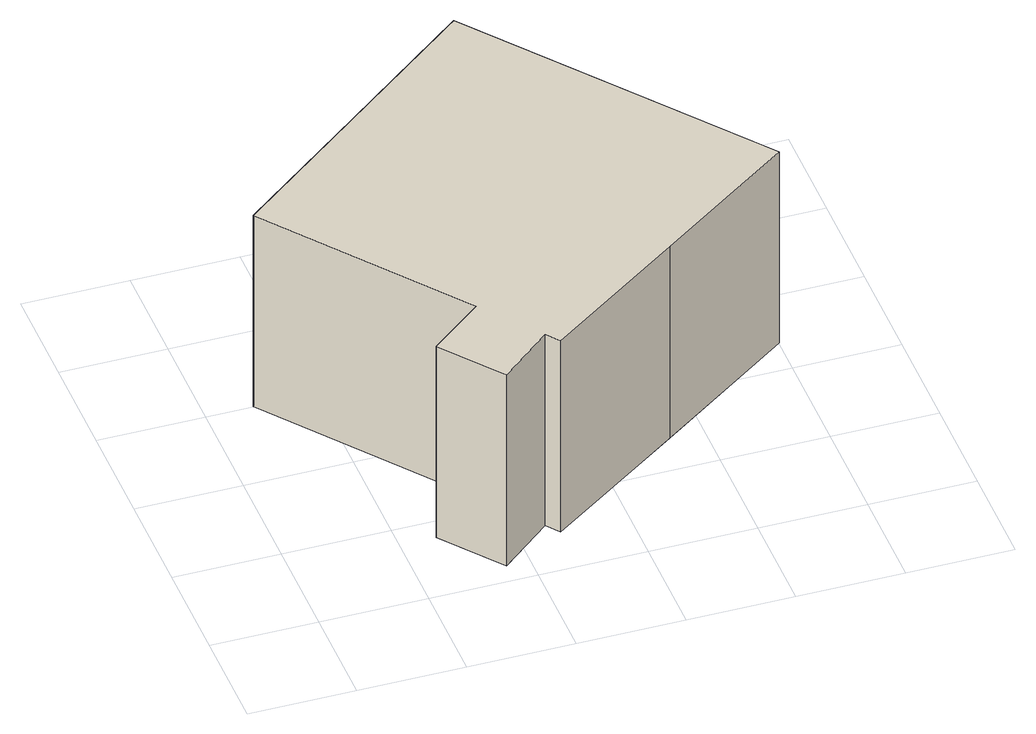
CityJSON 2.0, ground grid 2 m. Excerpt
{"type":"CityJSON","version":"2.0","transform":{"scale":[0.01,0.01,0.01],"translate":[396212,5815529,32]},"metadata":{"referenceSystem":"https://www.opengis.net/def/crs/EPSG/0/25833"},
"CityObjects":{
"building1":{"type":"Building","attributes":{"Gemeindeschluessel":"11000009","BezugspunktDach":"2200","function":"31001_1310","measuredHeight":4.66,"storeysAboveGround":1},"address":[{"country":"Germany","locality":"Berlin","thoroughfareNumber":"65","thoroughfareName":"Am Treptower Park"}],"geometry":[{"type":"Solid","lod":"1","boundaries":[[[[0,1,2,3,4,5,6,7,8,9]],[[10,11,12,13,14,15,16,17,18,19]],[[10,19,9,8]],[[11,10,8,7]],[[12,11,7,6]],[[13,12,6,5]],[[14,13,5,4]],[[15,14,4,3]],[[16,15,3,2]],[[17,16,2,1]],[[18,17,1,0]],[[19,18,0,9]]]]}]}
},
"vertices":[
[368,238,502],[267,156,502],[356,42,502],[455,126,502],[475,100,502],[738,286,502],[1001,473,502],[589,999,502],[338,800,502],[87,601,502],[338,800,81],[589,999,81],[1001,473,81],[738,286,81],[475,100,81],[455,126,81],[356,42,81],[267,156,81],[368,238,81],[87,601,81]
]}
